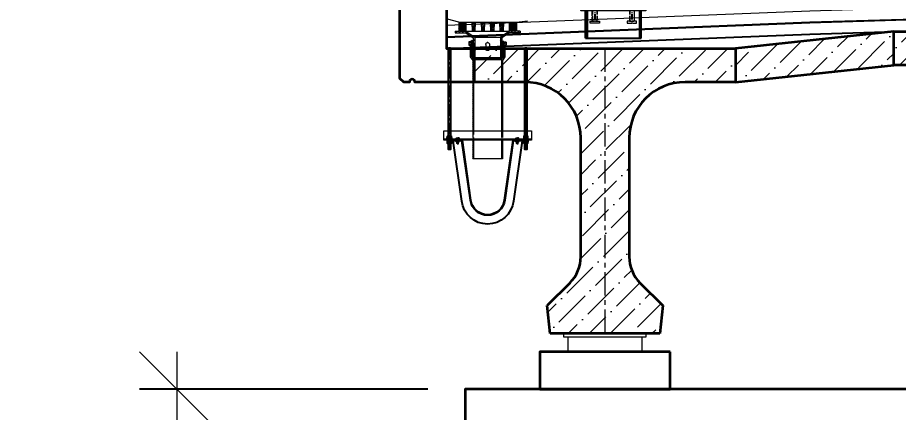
# Model space of a CAD drawing. Header units: millimetres. Extents: x 265754 to 14267433, y -6145605 to 2433772.
# Drawn here: x 7370232 to 7374959, y 38347 to 40466 of the extents above; entities that cross this region are included whole.
import ezdxf
from ezdxf import colors
from ezdxf.entities.mleader import LeaderData, LeaderLine
from ezdxf.math import Vec2, Vec3

# ---------------------------------------------------------------- set-up
doc = ezdxf.new("R2010")
doc.units = ezdxf.units.MM
doc.set_wipeout_variables(frame=1)
for name, pattern in [('ACAD_ISO02W100', [15, 12, -3]), ('ACAD_ISO10W100', [18.5, 12, -3, 0.5, -3]), ('HIDDEN', [9.525, 6.35, -3.175]), ('осевая', [2, 1.25, -0.25, 0.25, -0.25]), ('Штриховая', [3, 2, -1])]:
    doc.linetypes.add(name, pattern=pattern)
for name, color, linetype, lineweight in [('04_Невидимые', 3, 'Continuous', 13), ('1-Бетон', 106, 'Continuous', 35), ('1-Тонкая', 5, 'Continuous', 20), ('1-Штриховка', 8, 'Continuous', 9), ('ИС_Med', 7, 'Continuous', 35), ('ИС_Выноска', 3, 'Continuous', 18), ('ИС_Невид', 4, 'Штриховая', 18), ('ИС_Ось', 3, 'осевая', 18), ('ИС_Размер', 3, 'Continuous', 18), ('ИС_Тон', 3, 'Continuous', 18), ('ИС_Тонкая', 3, 'Continuous', 18), ('ИС_Штр', 3, 'Continuous', 9)]:
    doc.layers.add(name, color=color, linetype=linetype, lineweight=lineweight)
doc.layers.add('ограждение', color=7, linetype='Continuous')
doc.styles.add('0', font='isocpeur.ttf', dxfattribs={"width": 0.8, "oblique": 15})
doc.dimstyles.new('М200', dxfattribs={"dimscale": 200, "dimtxt": 2.5, "dimasz": 2, "dimexe": 1, "dimexo": 1, "dimgap": 0.8, "dimtad": 1, "dimdec": 0, "dimzin": 0, "dimdsep": 46, "dimtxsty": '0', "dimblk": 'OBLIQUE', "dimcen": 0.09, "dimdle": 1, "dimclrd": 256, "dimclre": 256, "dimclrt": 256, "dimadec": 4, "dimazin": 0, "dimtfac": 1, "dimtdec": 0, "dimtmove": 1, "dimatfit": 2, "dimfxl": 1, "dimtolj": 1, "dimtzin": 0, "dimlwd": -1, "dimarcsym": 0})
pattern_1 = [(45, (886.094, -4203.091), (8.838835, -8.838835), [])]

# ---------------------------------------------------------------- blocks, each defined once
blk = doc.blocks.new('1530')
at = {"layer": '1-Штриховка'}
h = blk.add_hatch(dxfattribs=at)
h.set_pattern_fill('ANSI36', color=256, scale=25, style=0)
h.set_pattern_definition([(45, (-1571632.81, 568569.22), (42.0949506, 154.348152), [198.4375, -39.6875, 0, -39.6875])])
h.paths.add_polyline_path([(130, -480), (130, -1117.2, 0.198927), (188.7, -1258.7), (310, -1380), (295, -1530), (-295, -1530), (-310, -1380), (-188.6, -1258.6, 0.198898), (-130, -1117), (-130, -480, 0.414214), (-430, -180), (-700, -180), (-700, 0), (700, 0), (700, -180), (430, -180, 0.414224)])
at = {"layer": '1-Бетон'}
for p, q in [((-700, 0), (700, 0)), ((-700, -180), (-700, 0)), ((700, 0), (700, -180)), ((-430, -180), (-700, -180)), ((700, -180), (430, -180)), ((-130, -1117.2), (-130, -480)), ((130, -480), (130, -1117.2)), ((-188.6, -1258.6), (-310, -1380)), ((188.6, -1258.6), (310, -1380)), ((-295, -1530), (-310, -1380)), ((310, -1380), (295, -1530)), ((295, -1530), (-295, -1530))]:
    blk.add_line(p, q, dxfattribs=at)
for centre, radius, start, end in [((-430, -480), 300, 0, 90), ((430, -480), 300, 90, 180), ((-330.2, -1117.1), 200.2, 315.0289, 359.9744), ((330.2, -1117.1), 200.2, 180.0256, 224.9711)]:
    blk.add_arc(centre, radius, start, end, dxfattribs=at)
at = {"layer": 'ИС_Ось', "ltscale": 100}
blk.add_line((0, 0), (0, -1530), dxfattribs=at)
blk = doc.blocks.new('*X20')
at = {"color": 0}
for p, q in [((310, 570.0651), (280, 600.0651)), ((310, 561.084844), (280, 591.084844)), ((307.104588, 555), (280, 582.104588)), ((298.124332, 555), (280, 573.124332)), ((310, 579.045356), (284.045356, 605)), ((310, 588.025612), (293.025612, 605)), ((310, 597.005868), (302.005868, 605)), ((289.144075, 555), (280, 564.144075)), ((280.163819, 555), (280, 555.163819))]:
    blk.add_line(p, q, dxfattribs=at)
blk = doc.blocks.new('A$C1A332784')
at = {"layer": 'ИС_Штр'}
h = blk.add_hatch(dxfattribs=at)
h.set_pattern_fill('ANSI31', color=256, scale=100, angle=90, style=0)
h.set_pattern_definition(pattern_1)
h.paths.add_polyline_path([(-69, -200.4), (-77, -200.4), (-77, -187.9), (-69, -187.9)])
h.paths.add_polyline_path([(-69, -126.4), (-77, -126.4), (-77, -95.4), (-117, -68.4), (-175, -68.4), (-175, -60.4), (-155, -60.4), (-155, -10.4), (-147, -10.4), (-147, -60.4), (-117, -60.4), (-69, -92.4)])
h = blk.add_hatch(dxfattribs=at)
h.set_pattern_fill('ANSI31', color=256, scale=50, angle=90, style=0)
h.set_pattern_definition([(135, (-1871.349, -4043.091), (-4.419417, -4.419417), [])])
h.paths.add_polyline_path([(85, -10.4), (65, -10.4), (67, -60.4), (83, -60.4)])
h.paths.add_polyline_path([(35, -10.4), (15, -10.4), (17, -60.4), (33, -60.4)])
h.paths.add_polyline_path([(-15, -10.4), (-35, -10.4), (-33, -60.4), (-17, -60.4)])
h.paths.add_polyline_path([(-65, -10.4), (-85, -10.4), (-83, -60.4), (-67, -60.4)])
h = blk.add_hatch(dxfattribs=at)
h.set_pattern_fill('ANSI31', color=256, scale=100, angle=90, style=0)
h.set_pattern_definition(pattern_1)
h.paths.add_polyline_path([(77, -200.4), (69, -200.4), (69, -187.9), (77, -187.9)])
h.paths.add_polyline_path([(77, -126.4), (69, -126.4), (69, -92.4), (117, -60.4), (147, -60.4), (147, -10.4), (155, -10.4), (155, -60.4), (175, -60.4), (175, -68.4), (117, -68.4), (77, -95.4)])
h = blk.add_hatch(dxfattribs=at)
h.set_pattern_fill('ANSI31', color=256, scale=2.5, angle=90, style=0)
h.set_pattern_definition([(135, (-544.1, -1211.934), (-5.61266, -5.61266), [])])
h.paths.add_polyline_path([(-75, -645), (-80, -645), (-80, -744.9), (-75, -744.9)])
h.paths.add_polyline_path([(-80, -595), (-75, -595), (-75, -206.9), (-80, -206.9), (-80, -201.9), (-87, -196.9), (-86.4, -118), (-99.4, -118), (-99.4, -133), (-92.4, -140), (-92.4, -197.8), (-80, -216.9)])
h = blk.add_hatch(dxfattribs=at)
h.set_pattern_fill('ANSI31', color=256, scale=2.5, style=0)
h.set_pattern_definition([(45, (-544.1, -1211.934), (-5.61266, 5.61266), [])])
h.paths.add_polyline_path([(80, -645), (75, -645), (75, -744.9), (80, -744.9)])
h.paths.add_polyline_path([(75, -595), (80, -595), (80, -216.9), (93, -196.9), (93, -139), (100, -132), (100, -117), (87, -117), (87, -196.4), (80, -201.4), (80, -206.9), (75, -206.9)])
for p, q in [((155, -10.4), (215.7, 4.3)), ((-155, -10.4), (-214.4, -4.3, 0)), ((-155, -10.4), (-155, -60.4)), ((155, -10.4), (-155, -10.4)), ((-147, -10.4), (-147, -60.4)), ((-145, -10.4), (-145, -60.4)), ((-115, -10.4), (-115, -60.4)), ((-85, -10.4), (-83, -60.4)), ((-67, -60.4), (-65, -10.4)), ((-35, -10.4), (-33, -60.4)), ((-17, -60.4), (-15, -10.4)), ((17, -60.4), (15, -10.4)), ((35, -10.4), (33, -60.4)), ((67, -60.4), (65, -10.4)), ((85, -10.4), (83, -60.4)), ((115, -60.4), (115, -10.4)), ((145, -60.4), (145, -10.4)), ((147, -10.4), (147, -60.4)), ((155, -10.4), (155, -60.4)), ((-175, -60.4), (-175, -68.4)), ((-175, -60.4), (-155, -60.4)), ((-175, -68.4), (-117, -68.4)), ((-147, -60.4), (-117, -60.4)), ((147, -60.4), (-117, -60.4)), ((-117, -60.4), (-69, -92.4)), ((-117, -68.4), (-77, -95.4)), ((-69, -92.4), (-69, -200.4)), ((69, -92.4), (-69, -92.4)), ((117, -60.4), (69, -92.4)), ((69, -92.4), (69, -200.4)), ((117, -68.4), (77, -95.4)), ((175, -68.4), (117, -68.4)), ((175, -60.4), (155, -60.4)), ((175, -60.4), (175, -68.4)), ((-99.4, -118), (-99.4, -133)), ((-99.4, -118), (-86.4, -118)), ((-99.4, -133), (-92.4, -140)), ((-92.4, -140), (-92.4, -197.8)), ((-86.4, -118), (-86.4, -197.3)), ((-77, -95.4), (-77, -200.4)), ((-69, -126.4), (-77, -126.4)), ((-10, -130.9), (-10, -153.9)), ((10, -130.9), (10, -153.9)), ((77, -126.4), (69, -126.4)), ((77, -95.4), (77, -200.4)), ((87, -117), (87, -196.4)), ((87, -117), (100, -117)), ((100, -132), (93, -139)), ((93, -138.6), (93, -196.9)), ((100, -117), (100, -132)), ((-69, -169.4), (-77, -169.4)), ((77, -169.4), (69, -169.4)), ((-92.4, -197.8), (-80, -216.9)), ((-80, -201.9), (-87, -196.9)), ((-80, -206.9), (-80, -201.9)), ((-80, -206.9), (-75, -206.9)), ((-80, -216.9), (-80, -595)), ((-75, -206.9), (-75, -595)), ((75, -211.4), (-75, -211.4)), ((75, -206.9), (75, -595)), ((80, -206.9), (75, -206.9)), ((80, -201.4), (87, -196.4)), ((93, -196.9), (80, -216.9)), ((80, -206.9), (80, -201.4)), ((80, -216.9), (80, -595)), ((-80, -644.9), (-80, -744.9)), ((-75, -644.9), (-75, -744.9)), ((75, -645), (75, -744.9)), ((80, -644.9), (80, -744.9)), ((-80, -744.9, 0), (80, -744.9, 0))]:
    blk.add_line(p, q)
at = {"linetype": 'Continuous'}
blk.add_line((77, -200.4), (-77, -200.4), dxfattribs=at)
for centre, start, end in [((0, -130.9), 0, 180), ((0, -153.9), 180, 0)]:
    blk.add_arc(centre, 10, start, end)
blk.add_point((0, -120.9))
at = {"layer": 'ИС_Невид', "ltscale": 0.1}
for p, q in [((-83.4, -117.3), (-83.4, -199.4)), ((83.9, -116.7), (83.9, -198.6)), ((-80, -594.9), (-80, -645)), ((-75, -594.9), (-75, -645)), ((75, -595), (75, -645)), ((80, -594.9), (80, -645))]:
    blk.add_line(p, q, dxfattribs=at)
at = {"layer": 'ИС_Невид', "linetype": 'HIDDEN'}
for centre, start, end in [((-89.9, -121.3, 0), 358.9888, 84.087), ((90.6, -116.8), 95.913, 181.0112)]:
    blk.add_arc(centre, 6.68, start, end, dxfattribs=at)
at = {"layer": 'ИС_Тон', "linetype": 'Continuous'}
blk.add_arc((-133.8, -108.5), 40.8, 82.3582, 82.5317, dxfattribs=at)
at = {"layer": 'ИС_Штр'}
for p, q in [((-80.3, -116.6, 0), (-80.5, -201.5)), ((-73, -126.4), (-73, -169.4)), ((73, -126.4), (73, -169.4)), ((80.9, -113.6, 0), (80.9, -200.7)), ((75, -206.9), (-75, -206.9))]:
    blk.add_line(p, q, dxfattribs=at)
for centre, radius, start, end in [((-87.4, -119.2, 0), 7.56, 20.1849, 82.1113), ((88.1, -115.8, 0), 7.56, 97.8887, 163.3548), ((91.4, -117.6), 4.48, 98.3812, 172.132)]:
    blk.add_arc(centre, radius, start, end, dxfattribs=at)
at = {"layer": 'ИС_Штр', "color": 2}
blk.add_blockref('*X20', (-425, -615.4), dxfattribs=at)
at = {"layer": 'ИС_Штр', "color": 2, "xscale": -1}
blk.add_blockref('*X20', (425, -615.4), dxfattribs=at)
blk = doc.blocks.new('ы')
at = {"layer": 'ограждение'}
for p, q in [((3737.3, 22064.7), (3737.3, 22061.7)), ((3737.3, 22061.7), (3783.4, 21737.4)), ((4061.3, 21737.4), (4107.3, 22061.7)), ((4107.3, 22064.7), (4107.3, 22061.7))]:
    blk.add_line(p, q, dxfattribs=at)
for points in [[(3737.3, 22064.7), (3787.3, 22064.7), (3833, 21743.9, 0.886444), (4011.7, 21743.9), (4057.3, 22064.7), (4107.3, 22064.7)], [(3737.3, 22061.7), (3784.7, 22061.7), (3830, 21743.5, 0.886138), (4014.7, 21743.5), (4059.9, 22061.7), (4107.3, 22061.7)]]:
    blk.add_lwpolyline(points, format="xyb", dxfattribs=at)
blk.add_arc((3922.3, 21754.7), 140, 187.1293, 352.8707, dxfattribs=at)
blk = doc.blocks.new('*U2082')
at = {"layer": 'ИС_Med'}
blk.add_lwpolyline([(10.5, 2), (10.5, 0), (-10.5, 0), (-10.5, 2), (-8.5, 2), (-9.8, 2.8), (-9.8, 9.2), (-8.5, 10), (8.5, 10), (9.8, 9.2), (9.8, 2.8), (8.5, 2)], close=True, dxfattribs=at)
blk.add_wipeout([(10.5, 2), (10.5, 0), (-10.5, 0), (-10.5, 2), (-8.5, 2), (-9.8, 2.8), (-9.8, 9.2), (-8.5, 10), (8.5, 10), (9.8, 9.2), (9.8, 2.8), (8.5, 2)]).dxf.layer = 'ИС_Med'
for p, q in [((-10.5, 2), (10.5, 2)), ((-4.9, 2.8), (-4.9, 9.2)), ((4.9, 2.8), (4.9, 9.2))]:
    blk.add_line(p, q, dxfattribs=at)
for centre, radius, start, end in [((-7.4, 5.7), 4.34, 55.5615, 124.4385), ((-7.4, 6.3), 4.34, 235.5615, 304.4385), ((0, -6.2), 16.2, 72.383, 107.617), ((0, 18.2), 16.2, 252.383, 287.617), ((7.4, 5.7), 4.34, 55.5615, 124.4385), ((7.4, 6.3), 4.34, 235.5615, 304.4385)]:
    blk.add_arc(centre, radius, start, end, dxfattribs=at)
at = {"layer": 'ИС_Штр'}
blk.add_line((0, 0), (0, 10), dxfattribs=at)
blk = doc.blocks.new('*U2079')
at = {"color": 0}
blk.add_line((60.5, 8), (46.5, 8), dxfattribs=at)
at = {"layer": 'ИС_Тонкая'}
for p, q in [((0.5, 13), (2.9, 16)), ((0.5, 13), (0.5, 0)), ((0.5, -13), (0.5, 0)), ((12.5, 16), (2.9, 16)), ((12.5, 8), (2.9, 8)), ((12.5, 16), (12.5, 10)), ((12.5, 10), (12.5, 8)), ((12.5, 8), (12.5, 0)), ((12.5, -8), (12.5, 0)), ((14.5, 8), (60.5, 8)), ((24.5, 8), (24.5, -8)), ((62.5, 6), (24.5, 6)), ((62.5, 6), (60.5, 8)), ((60.5, 8), (60.5, -8)), ((62.5, 6), (62.5, -6)), ((0.5, -13), (2.9, -16)), ((2.9, -8), (12.5, -8)), ((12.5, -16), (2.9, -16)), ((12.5, -8), (12.5, -10)), ((12.5, -16), (12.5, -10)), ((60.5, -8), (14.5, -8)), ((62.5, -6), (24.5, -6)), ((62.5, -6), (60.5, -8))]:
    blk.add_line(p, q, dxfattribs=at)
for centre, radius, start, end in [((8, 12), 6.51, 142.12112, 217.87888), ((25.5, 0), 24, 160.52878, 199.47122), ((14.5, 10), 2, 180, 270), ((8, -12), 6.51, 142.12112, 217.87888), ((14.5, -10), 2, 90, 180)]:
    blk.add_arc(centre, radius, start, end, dxfattribs=at)
blk = doc.blocks.new('*U2080')
at = {"layer": 'ИС_Тонкая'}
for p, q in [((0, 13), (2.4, 16)), ((0, 13), (0, 0)), ((0, -13), (0, 0)), ((2.4, 16), (12.6, 16)), ((2.4, 8), (12.6, 8)), ((15, 13), (12.6, 16)), ((15, 13), (15, 0)), ((15, -13), (15, 0)), ((0, -13), (2.4, -16)), ((2.4, -8), (12.6, -8)), ((2.4, -16), (12.6, -16)), ((15, -13), (12.6, -16))]:
    blk.add_line(p, q, dxfattribs=at)
for centre, radius, start, end in [((7.5, 12), 6.51, 142.12112, 217.87888), ((25, 0), 24, 160.52878, 199.47122), ((7.5, 12), 6.51, 322.12112, 37.87888), ((-10, 0), 24, 340.52878, 19.47122), ((7.5, -12), 6.51, 142.12112, 217.87888), ((7.5, -12), 6.51, 322.12112, 37.87888)]:
    blk.add_arc(centre, radius, start, end, dxfattribs=at)
blk = doc.blocks.new('*U2081')
at = {"layer": 'ИС_Med'}
for p, q in [((0, 9), (4, 9)), ((0, -9), (4, -9))]:
    blk.add_line(p, q, dxfattribs=at)
at = {"layer": 'ИС_Тонкая'}
for p, q in [((0, 18.5), (0, -18.5)), ((4, 18.5), (0, 18.5)), ((4, -18.5), (4, 18.5)), ((0, -18.5), (4, -18.5))]:
    blk.add_line(p, q, dxfattribs=at)
blk = doc.blocks.new('ппк')
at = {"elevation": 0}
for points in [[(-210, -140.7), (-210, -684.2), (-200, -684.2), (-200, -140.7)], [(-210, -140.7), (-200, -140.7)], [(200, -140.7), (200, -684.2), (210, -684.2), (210, -140.7)], [(200, -140.7), (210, -140.7)]]:
    blk.add_lwpolyline(points, dxfattribs=at)
at = {"layer": 'Defpoints', "linetype": 'Штриховая'}
blk.add_line((-205, -140.7, 0), (-205, -684.2, 0), dxfattribs=at)
at = {"layer": 'Defpoints', "linetype": 'осевая', "ltscale": 50}
blk.add_line((205, -140.7, 0), (205, -684.2, 0), dxfattribs=at)
at = {"layer": 'ИС_Тон'}
blk.add_lwpolyline([(-235, -634.6), (235, -634.6), (235, -584.6), (-235, -584.6)], close=True, dxfattribs=at)
blk.add_lwpolyline([(-235, -629.6), (235, -629.6)], dxfattribs=at)
for name, p, xscale, yscale, zscale, rotation in [('*U2081', (-160, -636.6), 0.5000000000000002, 0.5000000000000002, 0.5000000000000002, 90), ('*U2079', (-160, -622.3), 0.5, 0.5, 0.5, 270), ('*U2080', (-160, -644.1), 0.5000000000000002, 0.5000000000000002, 0.5000000000000002, 90), ('*U2081', (160, -636.6), 0.5000000000000002, 0.5000000000000002, 0.5000000000000002, 90), ('*U2079', (160, -622.3), 0.5, 0.5, 0.5, 270), ('*U2080', (160, -644.1), 0.5000000000000002, 0.5000000000000002, 0.5000000000000002, 90)]:
    blk.add_blockref(name, p, dxfattribs=dict(xscale=xscale, yscale=yscale, zscale=zscale, rotation=rotation))
blk.add_blockref('A$C1A332784', (0, 10.4), dxfattribs=at)
at = {"layer": 'ограждение'}
blk.add_blockref('ы', (-3922.3, -22699.3), dxfattribs=at)
blk.add_blockref('*U2082', (-205, -629.5))
at = {"xscale": -1}
blk.add_blockref('*U2082', (205, -629.5), dxfattribs=at)
at = {"xscale": -1, "rotation": 180}
blk.add_blockref('*U2082', (-205, -634.5), dxfattribs=at)
at = {"rotation": 180}
blk.add_blockref('*U2082', (205, -634.5), dxfattribs=at)
for p, q in [((-209.9, -618.8), (-209.9, -612.3)), ((-205, -621.5), (-205, -611.5)), ((-200.1, -618.8), (-200.1, -612.3)), ((200.1, -618.8), (200.1, -612.3)), ((205, -621.5), (205, -611.5)), ((209.9, -618.8), (209.9, -612.3)), ((-209.9, -651.8), (-209.9, -645.3)), ((-205, -654.5), (-205, -644.5)), ((-200.1, -651.8), (-200.1, -645.3)), ((185, -637.6), (185, -634.6)), ((200.1, -651.8, 0), (200.1, -645.3, 0)), ((205, -654.5, 0), (205, -644.5, 0)), ((209.9, -651.8, 0), (209.9, -645.3, 0))]:
    blk.add_line(p, q)
for points in [[(-196.5, -619.5), (-195.2, -618.8), (-195.2, -612.3), (-196.5, -611.5), (-213.5, -611.5), (-214.8, -612.3), (-214.8, -618.8), (-213.5, -619.5)], [(213.5, -619.5), (214.8, -618.8), (214.8, -612.3), (213.5, -611.5), (196.5, -611.5), (195.2, -612.3), (195.2, -618.8), (196.5, -619.5)], [(-196.5, -652.5), (-195.2, -651.8), (-195.2, -645.3), (-196.5, -644.5), (-213.5, -644.5), (-214.8, -645.3), (-214.8, -651.8), (-213.5, -652.5)]]:
    blk.add_lwpolyline(points, close=True)
at = {"elevation": 0}
blk.add_lwpolyline([(213.5, -652.5), (214.8, -651.8), (214.8, -645.3), (213.5, -644.5), (196.5, -644.5), (195.2, -645.3), (195.2, -651.8), (196.5, -652.5)], close=True, dxfattribs=at)
for centre, radius, start, end in [((-212.4, -615.9), 4.34, 55.5615, 124.4385), ((-205, -627.7), 16.2, 72.383, 107.617), ((-197.6, -615.9), 4.34, 55.5615, 124.4385), ((197.6, -615.9), 4.34, 55.5615, 124.4385), ((205, -627.7), 16.2, 72.383, 107.617), ((212.4, -615.9), 4.34, 55.5615, 124.4385), ((-212.4, -615.2), 4.34, 235.5615, 304.4385), ((-212.4, -648.9), 4.34, 55.5615, 124.4385), ((-212.4, -648.2), 4.34, 235.5615, 304.4385), ((-205, -603.3), 16.2, 252.383, 287.617), ((-205, -660.7), 16.2, 72.383, 107.617), ((-205, -636.3), 16.2, 252.383, 287.617), ((-197.6, -615.2), 4.34, 235.5615, 304.4385), ((-197.6, -648.9), 4.34, 55.5615, 124.4385), ((-197.6, -648.2), 4.34, 235.5615, 304.4385), ((197.6, -615.2), 4.34, 235.5615, 304.4385), ((197.6, -648.9, 0), 4.34, 55.5615, 124.4385), ((197.6, -648.2, 0), 4.34, 235.5615, 304.4385), ((205, -603.3), 16.2, 252.383, 287.617), ((205, -660.7, 0), 16.2, 72.383, 107.617), ((205, -636.3, 0), 16.2, 252.383, 287.617), ((212.4, -615.2), 4.34, 235.5615, 304.4385), ((212.4, -648.9, 0), 4.34, 55.5615, 124.4385), ((212.4, -648.2, 0), 4.34, 235.5615, 304.4385)]:
    blk.add_arc(centre, radius, start, end)
blk = doc.blocks.new('БР09')
at = {"lineweight": 15}
for p, q in [((-782.6, 48.3), (-724.5, 90.9)), ((-780.3, 45.1), (-721.6, 88)), ((-722.2, -28.2), (-782.6, 14.5)), ((-719.9, -24.9), (-780.3, 17.8)), ((-708.9, -874.1), (-708.9, 6.2)), ((-568.9, 6.2), (-708.9, 6.2)), ((-701.6, -874.1), (-701.6, 6.2)), ((-576.2, 6.2), (-576.2, -874.1)), ((-568.9, 6.2), (-568.9, -874.1)), ((-712.9, -43.7), (-712.9, -74.5)), ((-699, -37.2), (-701.6, -37.2)), ((-701.6, -37.2), (-701.6, -81)), ((-699, -81), (-699, -37.2)), ((-684.4, -46.3), (-699, -46.3)), ((-684.4, -46.3), (-689.8, -46.3)), ((-675.2, -46.3), (-682.4, -46.3)), ((-722.2, -90), (-782.6, -132.7)), ((-719.9, -93.3), (-780.3, -136)), ((-701.6, -81), (-699, -81)), ((-688, -53.6), (-699, -53.6)), ((-688, -64.6), (-699, -64.6)), ((-684.4, -71.9), (-699, -71.9)), ((-684.4, -71.9), (-689.8, -71.9)), ((-683.4, -49.1), (-683.4, -69.1)), ((-683.4, -49.1), (-683.4, -69.1)), ((-675.2, -71.9), (-682.4, -71.9)), ((-674.3, -49.1), (-674.3, -69.1)), ((-662.4, -53.6), (-674.3, -53.6)), ((-662.4, -64.6), (-674.3, -64.6)), ((-662.4, -53.6), (-662.4, -64.6)), ((-910.9, -188.1), (-916.6, -189.2)), ((-910.9, -188.1), (-910.1, -192)), ((-782.6, -166.5), (-733.9, -202.1)), ((-780.3, -163.3), (-731.5, -198.9)), ((-984.6, -236.7), (-924.4, -192.7)), ((-982.3, -239.9), (-922.1, -195.9)), ((-910.1, -192), (-915.8, -193.1)), ((-708.9, -204.1), (-910.9, -204.1)), ((-910.9, -204.1), (-910.9, -484.1)), ((-906.9, -204.1), (-906.9, -484.1)), ((-924.2, -313.2), (-984.6, -270.5)), ((-921.8, -309.9), (-982.3, -267.2)), ((-914.9, -328.7), (-914.9, -359.5)), ((-924.2, -375), (-984.6, -417.7)), ((-921.8, -378.3), (-982.3, -421)), ((-984.6, -451.5), (-924.4, -495.5)), ((-982.3, -448.3), (-922.1, -492.3)), ((-916.6, -499), (-910.9, -500.1)), ((-915.8, -495.1), (-910.1, -496.2)), ((-910.9, -484.1), (-708.9, -484.1)), ((-910.9, -500.1), (-910.1, -496.2)), ((-754.9, -874.1), (-754.9, -864.1)), ((-722.9, -864.1), (-754.9, -864.1)), ((-754.9, -874.1), (-754.9, -864.1)), ((-728.9, -864.1), (-754.9, -864.1)), ((-738.9, -874.1), (-754.9, -874.1)), ((-722.9, -874.1), (-754.9, -874.1)), ((-745.9, -874.1), (-745.9, -864.1)), ((-745.9, -874.1), (-745.9, -864.1)), ((-745.9, -874.1), (-745.9, -864.1)), ((-745.9, -874.1), (-745.9, -864.1)), ((-731.9, -874.1), (-731.9, -864.1)), ((-731.9, -874.1), (-731.9, -864.1)), ((-731.9, -874.1), (-731.9, -864.1)), ((-731.9, -874.1), (-731.9, -864.1)), ((-731.9, -874.1), (-731.9, -864.1)), ((-731.9, -874.1), (-731.9, -864.1)), ((-731.9, -874.1), (-731.9, -864.1)), ((-731.9, -874.1), (-731.9, -864.1)), ((-731.9, -874.1), (-731.9, -864.1)), ((-731.9, -874.1), (-731.9, -864.1)), ((-724.9, -864.1), (-728.9, -864.1)), ((-722.9, -872.1), (-722.9, -864.1)), ((-722.9, -874.1), (-722.9, -866.1)), ((-722.9, -874.1), (-722.9, -866.1)), ((-722.9, -872.1), (-722.9, -866.1)), ((-722.9, -874.1), (-722.9, -866.1)), ((-722.9, -874.1), (-722.9, -866.1)), ((-554.9, -872.1), (-554.9, -864.1)), ((-554.9, -864.1), (-522.9, -864.1)), ((-554.9, -874.1), (-554.9, -866.1)), ((-554.9, -874.1), (-554.9, -866.1)), ((-554.9, -872.1), (-554.9, -866.1)), ((-554.9, -874.1), (-554.9, -866.1)), ((-554.9, -874.1), (-554.9, -866.1)), ((-554.9, -874.1), (-522.9, -874.1)), ((-552.9, -864.1), (-548.9, -864.1)), ((-548.9, -864.1), (-522.9, -864.1)), ((-545.9, -874.1), (-545.9, -864.1)), ((-545.9, -874.1), (-545.9, -864.1)), ((-545.9, -874.1), (-545.9, -864.1)), ((-545.9, -874.1), (-545.9, -864.1)), ((-545.9, -874.1), (-545.9, -864.1)), ((-545.9, -874.1), (-545.9, -864.1)), ((-545.9, -874.1), (-545.9, -864.1)), ((-545.9, -874.1), (-545.9, -864.1)), ((-545.9, -874.1), (-545.9, -864.1)), ((-545.9, -874.1), (-545.9, -864.1)), ((-538.9, -874.1), (-522.9, -874.1)), ((-531.9, -874.1), (-531.9, -864.1)), ((-531.9, -874.1), (-531.9, -864.1)), ((-531.9, -874.1), (-531.9, -864.1)), ((-531.9, -874.1), (-531.9, -864.1)), ((-522.9, -874.1), (-522.9, -864.1)), ((-522.9, -874.1), (-522.9, -864.1))]:
    blk.add_line(p, q, dxfattribs=at)
for p, q in [((-724.5, 90.9), (-721.6, 88)), ((-733.9, -202.1), (-731.5, -198.9))]:
    blk.add_line(p, q)
at = {"lineweight": 15, "ltscale": 5}
for p, q in [((-904.2, -322.2), (-906.9, -322.2)), ((-906.9, -322.2), (-906.9, -366)), ((-904.2, -366), (-904.2, -322.2)), ((-906.9, -366), (-904.2, -366))]:
    blk.add_line(p, q, dxfattribs=at)
at = {"color": 7, "lineweight": 15}
for p, q in [((-889.7, -331.3), (-904.2, -331.3)), ((-893.3, -338.6), (-904.2, -338.6)), ((-893.3, -349.6), (-904.2, -349.6)), ((-889.7, -356.9), (-904.2, -356.9)), ((-889.7, -331.3), (-895.1, -331.3)), ((-889.7, -356.9), (-895.1, -356.9)), ((-888.7, -334.1), (-888.7, -354.1)), ((-888.7, -334.1), (-888.7, -354.1)), ((-880.5, -331.3), (-887.7, -331.3)), ((-880.5, -356.9), (-887.7, -356.9)), ((-879.6, -334.1), (-879.6, -354.1)), ((-867.7, -338.6), (-879.6, -338.6)), ((-867.7, -349.6), (-879.6, -349.6)), ((-867.7, -338.6), (-867.7, -349.6))]:
    blk.add_line(p, q, dxfattribs=at)
at = {"color": 3, "linetype": 'ACAD_ISO02W100', "lineweight": 15, "ltscale": 2}
for p, q in [((-751.9, -894.1), (-751.9, -914.1)), ((-749.9, -894.1), (-749.9, -914.1)), ((-727.9, -894.1), (-727.9, -914.1)), ((-725.9, -894.1), (-725.9, -914.1)), ((-551.9, -894.1), (-551.9, -914.1)), ((-549.9, -894.1), (-549.9, -914.1)), ((-527.9, -894.1), (-527.9, -914.1)), ((-525.9, -894.1), (-525.9, -914.1)), ((-750.9, -914.1), (-750.9, -974.1)), ((-726.9, -914.1), (-726.9, -974.1)), ((-550.9, -914.1), (-550.9, -974.1)), ((-526.9, -914.1), (-526.9, -974.1))]:
    blk.add_line(p, q, dxfattribs=at)
at = {"linetype": 'ACAD_ISO10W100', "ltscale": 2.5}
for p, q in [((-738.9, -888.1), (-738.9, -985.8)), ((-538.9, -888.1), (-538.9, -985.8))]:
    blk.add_line(p, q, dxfattribs=at)
at = {"linetype": 'Continuous'}
for p, q in [((-788.9, -1064.1), (-788.9, -914.1)), ((-779.2, -914.1), (-779.2, -1064.1)), ((-498.6, -914.1), (-498.6, -1064.1)), ((-488.9, -1064.1), (-488.9, -914.1)), ((-488.9, -1064.1), (-788.9, -1064.1))]:
    blk.add_line(p, q, dxfattribs=at)
at = {"linetype": 'ACAD_ISO10W100', "ltscale": 3}
blk.add_lwpolyline([(-638.9, 6.2), (-638.9, -874.1)], dxfattribs=at)
at = {"lineweight": 15}
blk.add_lwpolyline([(-712.9, -44), (-716.4, -44, 0.414214), (-722.5, -50), (-722.5, -57), (-718.8, -57), (-718.8, -61.2), (-722.5, -61.2), (-722.5, -68.2, 0.414214), (-716.4, -74.2), (-712.9, -74.2), (-712.9, -44)], format="xyb", dxfattribs=at)
at = {"color": 7, "lineweight": 15}
blk.add_lwpolyline([(-914.9, -329), (-918.4, -329, 0.414214), (-924.4, -335), (-924.4, -342), (-920.8, -342), (-920.8, -346.2), (-924.4, -346.2), (-924.4, -353.2, 0.414214), (-918.4, -359.2), (-914.9, -359.2), (-914.9, -329)], format="xyb", dxfattribs=at)
blk.add_lwpolyline([(-568.9, -675.8), (-508.9, -874.1)])
at = {"linetype": 'Continuous'}
for points in [[(-638.9, -894.1), (-813.9, -894.1), (-813.9, -914.1), (-638.9, -914.1)], [(-638.9, -894.1), (-463.9, -894.1), (-463.9, -914.1), (-638.9, -914.1)]]:
    blk.add_lwpolyline(points, dxfattribs=at)
blk.add_lwpolyline([(-463.9, -914.1), (-813.9, -914.1), (-813.9, -894.1), (-463.9, -894.1)], close=True, dxfattribs=at)
at = {"lineweight": 15}
blk.add_lwpolyline([(-778.9, -894.1), (-498.9, -894.1), (-498.9, -874.1), (-778.9, -874.1)], close=True, dxfattribs=at)
at = {"color": 3, "linetype": 'ACAD_ISO02W100', "lineweight": 15, "ltscale": 2}
for points in [[(-752.9, -914.1), (-724.9, -914.1), (-724.9, -974.1), (-752.9, -974.1)], [(-524.9, -914.1), (-552.9, -914.1), (-552.9, -974.1), (-524.9, -974.1)], [(-763.9, -974.1), (-713.9, -974.1), (-713.9, -984.1), (-763.9, -984.1)], [(-513.9, -974.1), (-563.9, -974.1), (-563.9, -984.1), (-513.9, -984.1)]]:
    blk.add_lwpolyline(points, close=True, dxfattribs=at)
at = {"lineweight": 15}
for centre, radius, start, end in [((-771.9, 31.4), 20, 122.4532, 237.5468), ((-771.9, 31.4), 16, 122.4532, 237.5468), ((-732.9, -45.1), 20, 0, 57.5468), ((-732.9, -45.1), 24, 0, 57.5468), ((-732.9, -73.1), 20, 302.4532, 0), ((-732.9, -73.1), 24, 302.4532, 0), ((-771.9, -149.6), 20, 122.4532, 237.5468), ((-771.9, -149.6), 16, 122.4532, 237.5468), ((-912.6, -208.8), 20, 101.3099, 126.1874), ((-912.6, -208.8), 16, 101.3099, 126.1874), ((-973.9, -253.6), 20, 122.4532, 237.5468), ((-973.9, -253.6), 16, 122.4532, 237.5468), ((-934.9, -330.1), 20, 0, 57.5468), ((-934.9, -330.1), 24, 0, 57.5468), ((-912.6, -479.4), 20, 233.8126, 258.6901), ((-912.6, -479.4), 16, 233.8126, 258.6901), ((-752.9, -866.1), 2, 90, 180), ((-752.9, -872.1), 2, 180, 270), ((-747.9, -866.1), 2, 0, 90), ((-747.9, -872.1), 2, 270, 0), ((-743.9, -866.1), 2, 90, 180), ((-743.9, -872.1), 2, 180, 270), ((-733.9, -866.1), 2, 0, 90), ((-733.9, -872.1), 2, 270, 0), ((-729.9, -866.1), 2, 90, 180), ((-729.9, -872.1), 2, 180, 270), ((-724.9, -866.1), 2, 359.9996, 90), ((-724.9, -872.1), 2, 270, 0), ((-552.9, -866.1), 2, 90, 180.0004), ((-552.9, -872.1), 2, 180, 270), ((-547.9, -866.1), 2, 0, 90), ((-547.9, -872.1), 2, 270, 0), ((-543.9, -866.1), 2, 90, 180), ((-543.9, -872.1), 2, 180, 270), ((-533.9, -866.1), 2, 0, 90), ((-533.9, -872.1), 2, 270, 0), ((-529.9, -866.1), 2, 90, 180), ((-529.9, -872.1), 2, 180, 270), ((-524.9, -866.1), 2, 0, 90), ((-524.9, -872.1), 2, 270, 0)]:
    blk.add_arc(centre, radius, start, end, dxfattribs=at)
at = {"lineweight": 15, "ltscale": 0.2}
for centre, radius, start, end in [((-934.9, -358.1), 20, 302.4532, 0), ((-934.9, -358.1), 24, 302.4532, 0), ((-973.9, -434.6), 20, 122.4532, 237.5468), ((-973.9, -434.6), 16, 122.4532, 237.5468)]:
    blk.add_arc(centre, radius, start, end, dxfattribs=at)
at = {"lineweight": 15, "extrusion": (0, 0, -1)}
for centre, major_axis, start_param, end_param in [((-688, -49.2), (-3.23, 3.23), 1.691386, 2.356194), ((-678.8, -49.2), (3.23, 3.23), 3.926991, 4.5918), ((-678.8, -49.2), (-3.23, 3.23), 1.691386, 2.356194), ((-688, -49.1), (-3.23, 3.23), 2.356194, 3.926991), ((-688, -58.2), (3.23, 3.23), -0.785398, 0.785398), ((-688, -60.1), (-3.23, 3.23), 2.356194, 3.926991), ((-688, -69.2), (3.23, 3.23), -0.785398, 0.785398), ((-688, -69.1), (3.23, 3.23), 0.785398, 1.450207), ((-678.8, -49.1), (-3.23, 3.23), 3.926991, 5.497787), ((-678.8, -58.2), (3.23, 3.23), 3.926991, 5.497787), ((-678.8, -60.1), (-3.23, 3.23), 3.926991, 5.497787), ((-678.8, -69.2), (3.23, 3.23), 3.926991, 5.497787), ((-678.8, -69.1), (-3.23, 3.23), 4.832978, 5.497787), ((-678.8, -49.1), (3.23, 3.23), 0.785398, 2.356194), ((-678.8, -58.2), (-3.23, 3.23), 0.785398, 2.356194), ((-678.8, -60.1), (3.23, 3.23), 0.785398, 2.356194), ((-678.8, -69.2), (-3.23, 3.23), 0.785398, 2.356194), ((-678.8, -69.1), (3.23, 3.23), 0.785398, 1.450207)]:
    blk.add_ellipse(centre, major_axis=major_axis, ratio=1, start_param=start_param, end_param=end_param, dxfattribs=at)
at = {"color": 7, "lineweight": 15, "extrusion": (0, 0, -1)}
for centre, major_axis, start_param, end_param in [((-893.3, -334.1), (-3.23, 3.23), 2.356194, 3.926991), ((-893.3, -343.2), (3.23, 3.23), -0.785398, 0.785398), ((-893.3, -345.1), (-3.23, 3.23), 2.356194, 3.926991), ((-893.3, -354.2), (3.23, 3.23), -0.785398, 0.785398), ((-893.3, -334.2), (-3.23, 3.23), 1.691386, 2.356194), ((-893.3, -354.1), (3.23, 3.23), 0.785398, 1.450207), ((-884.1, -334.2), (3.23, 3.23), 3.926991, 4.5918), ((-884.1, -334.1), (-3.23, 3.23), 3.926991, 5.497787), ((-884.1, -343.2), (3.23, 3.23), 3.926991, 5.497787), ((-884.1, -345.1), (-3.23, 3.23), 3.926991, 5.497787), ((-884.1, -354.2), (3.23, 3.23), 3.926991, 5.497787), ((-884.1, -354.1), (-3.23, 3.23), 4.832978, 5.497787), ((-884.1, -334.1), (3.23, 3.23), 0.785398, 2.356194), ((-884.1, -343.2), (-3.23, 3.23), 0.785398, 2.356194), ((-884.1, -345.1), (3.23, 3.23), 0.785398, 2.356194), ((-884.1, -354.2), (-3.23, 3.23), 0.785398, 2.356194), ((-884.1, -334.2), (-3.23, 3.23), 1.691386, 2.356194), ((-884.1, -354.1), (3.23, 3.23), 0.785398, 1.450207)]:
    blk.add_ellipse(centre, major_axis=major_axis, ratio=1, start_param=start_param, end_param=end_param, dxfattribs=at)
blk = doc.blocks.new('_OBLIQUE')
at = {"color": 0, "linetype": 'ByBlock', "lineweight": -2}
blk.add_line((0.5, 0.5), (-0.5, -0.5), dxfattribs=at)
blk = doc.blocks.new('*D1154')
at = {"layer": 'Defpoints', "color": 0, "linetype": 'Continuous', "transparency": 16777216}
for p in [(7372634.5, 38472.3, 5778.2), (7371086.5, 36972.3), (7374534.9, 36972.3, 5778.2)]:
    blk.add_point(p, dxfattribs=at)
at = {"layer": 'ИС_Размер', "transparency": 16777216}
blk.add_line((7371086.5, 38672.3), (7371086.5, 36772.3), dxfattribs=at)
at = {"layer": 'ИС_Размер', "lineweight": -2, "transparency": 16777216}
for p, q in [((7372434.5, 38472.3), (7370886.5, 38472.3)), ((7374334.9, 36972.3), (7370886.5, 36972.3))]:
    blk.add_line(p, q, dxfattribs=at)
at = {"layer": 'ИС_Размер', "linetype": 'Continuous', "transparency": 16777216, "xscale": 400, "yscale": 400, "zscale": 400}
for p, rotation in [((7371086.5, 38472.3), 90), ((7371086.5, 36972.3), 270)]:
    blk.add_blockref('_OBLIQUE', p, dxfattribs=dict(at, rotation=rotation))
at = {"layer": 'ИС_Размер', "linetype": 'Continuous', "transparency": 16777216, "insert": (7370676.5, 37722.3), "char_height": 500, "attachment_point": 5, "rotation": 90, "style": '0'}
blk.add_mtext('\\A1;1500', dxfattribs=at)

msp = doc.modelspace()

# ---------------------------------------------------------------- hatches: boundary and pattern name
at = {"layer": '1-Штриховка'}
h = msp.add_hatch(dxfattribs=at)
h.set_pattern_fill('ANSI36', color=256, scale=25, style=0)
h.set_pattern_definition([(45, (1650112.16, -5211625.3), (42.0949506, 154.3481521), [198.4375, -39.6875, 0, -39.6875])])
h.paths.add_polyline_path([(7374934.5229, 40391.8216), (7374084.5229, 40300.3113), (7374084.5229, 40120.3113), (7374934.5229, 40211.8216)])

# ---------------------------------------------------------------- linework, layer by layer
at = {"layer": '04_Невидимые', "elevation": 5778.159}
msp.add_lwpolyline([(7373604.5229, 38750.3113), (7373164.5229, 38750.3113), (7373164.5229, 38770.3113), (7373604.5229, 38770.3113)], close=True, dxfattribs=at)
at = {"layer": '1-Бетон', "elevation": 5778.159}
for points in [[(7374084.5229, 40120.3113), (7374934.5229, 40211.8216), (7374934.5229, 40391.8216), (7374084.5229, 40300.3113)], [(7373734.5229, 38672.3113), (7373034.5229, 38672.3113), (7373034.5229, 38472.3113), (7373734.5229, 38472.3113)], [(7387634.345, 38472.3113), (7372634.5229, 38472.3113), (7372634.7007, 37722.3113), (7374534.8785, 36972.3113), (7385734.7007, 36972.3113), (7387634.5229, 37722.3113)]]:
    msp.add_lwpolyline(points, close=True, dxfattribs=at)
at = {"layer": '1-Тонкая', "elevation": 5778.159}
for points in [[(7372534.315, 40425.3113), (7374484.7174, 40503.3274), (7375234.7174, 40525.8274), (7379184.7174, 40644.3274), (7384134.7174, 40792.8274), (7386034.7174, 40849.8274), (7387134.7174, 40882.8274), (7392084.7174, 41031.3274), (7396034.7174, 41149.8274), (7399784.7174, 41262.3274), (7400534.7174, 41284.8274), (7403484.3749, 41373.3171)], [(7372534.315, 40365.3113), (7374484.7174, 40443.3274), (7375234.7174, 40465.8274), (7379184.7174, 40584.3274), (7384134.7174, 40732.8274), (7386034.7174, 40789.8274), (7387134.7174, 40822.8274), (7392084.7174, 40971.3274), (7396034.7174, 41089.8274), (7399784.7174, 41202.3274), (7400534.7174, 41224.8274), (7403484.3749, 41313.3171)], [(7372534.315, 40360.3113), (7374484.7174, 40438.3274), (7375234.7174, 40460.8274), (7379184.7174, 40579.3274), (7384134.7174, 40727.8274), (7386034.7174, 40784.8274), (7387134.7174, 40817.8274), (7392084.7174, 40966.3274), (7396034.7174, 41084.8274), (7399784.7174, 41197.3274), (7400534.7174, 41219.8274), (7403484.3749, 41308.3171)]]:
    msp.add_lwpolyline(points, dxfattribs=at)
at = {"layer": 'Defpoints', "color": 252, "true_color": 0x939598, "elevation": 5778.159}
msp.add_lwpolyline([(7372534.315, 40300.3113), (7374484.7174, 40378.3274), (7375234.7174, 40400.8274), (7379184.7174, 40519.3274), (7384134.7174, 40667.8274), (7386034.7174, 40724.8274), (7387134.7174, 40757.8274), (7392084.7174, 40906.3274), (7396034.7174, 41024.8274), (7399784.7174, 41137.3274), (7400534.7174, 41159.8274), (7403484.3749, 41248.3171)], dxfattribs=at)
at = {"layer": 'ИС_Размер', "elevation": 5778.159}
msp.add_lwpolyline([(7373584.5229, 38750.3113), (7373184.5229, 38750.3113), (7373184.5229, 38672.3113), (7373584.5229, 38672.3113), (7373584.5229, 38750.3113)], dxfattribs=at)

# ---------------------------------------------------------------- block references
at = {"xscale": -1}
msp.add_blockref('БР09', (7372790.4191, 41420.5373, 5778.159), dxfattribs=at)
at = {"layer": 'ИС_Размер', "linetype": 'Continuous'}
for p in [(7375634.5229, 40391.8216, 5778.159), (7373384.5229, 40300.3113, 5778.159)]:
    msp.add_blockref('1530', p, dxfattribs=at)

# ---------------------------------------------------------------- dimensions: what is measured, and where the dimension line sits
dim = msp.add_linear_dim(base=(7371086.48, 36972.3113), p1=(7372634.5229, 38472.3113, 5778.159), p2=(7374534.8785, 36972.3113, 5778.159), angle=90, dimstyle='М200', dxfattribs=at)
dim.commit()
dim.dimension.update_dxf_attribs({"geometry": '*D1154', "text_midpoint": (7370676.48, 37722.3113)})

# ---------------------------------------------------------------- leaders
at = {"layer": 'ИС_Выноска', "ltscale": 0.5}
ml = msp.add_multileader_mtext('Standard', dxfattribs=at)
ml.set_content('\\A1;Асфальтобетон ЩМА-16 по ГОСТ 58406.1 на ПБВ60 по ГОСТ 52056-2003                            -50мм\\PАсфальтобетон А22 Нт по ГОСТ 58406.2-2020 на БНД 50/70 по ГОСТ 33133-2020               -60мм\\PГидроизоляция Техноэластмост Б             -5 мм\\PВыравнивающий слой                      -min 30 мм', color=256, style='0')
ml.set_leader_properties(color=256, linetype='ByLayer', lineweight=-1)
ml.build(insert=Vec2(0, 0))
ml.multileader.update_dxf_attribs({"text_left_attachment_type": 6, "text_right_attachment_type": 6, "dogleg_length": 0.36, "arrow_head_size": 450, "scale": 75})
ctx = ml.context
ctx.base_point, ctx.scale, ctx.char_height, ctx.arrow_head_size, ctx.landing_gap_size, ctx.plane_origin, ctx.plane_x_axis, ctx.plane_y_axis = Vec3(7167638.1646, 44442.7952), 75, 500, 450, 18, Vec3(7167058.0572, 73468.2411), Vec3(1, 0.000000025), Vec3(-0.000000025, 1)
ctx.left_attachment, ctx.right_attachment = 6, 6
notes = []
notes.append((ctx, [(0, (1, 1, 0), (7167566.1646, 44442.7952), (1, 0.000000025), 72, [(0, [(7167566.1646, 33960.0928)], 0, [])])]))
ctx.mtext.insert, ctx.mtext.text_direction, ctx.mtext.rotation, ctx.mtext.width, ctx.mtext.flow_direction = Vec3(7167656.1646, 45092.7952), Vec3(1, 0.000000025), 0.000000025, 14306.378366, 5
for ctx, leaders in notes:
    for number, flags, end, landing, length, lines in leaders:
        leader = LeaderData()
        leader.index, (leader.has_last_leader_line, leader.has_dogleg_vector, leader.attachment_direction) = number, flags
        leader.last_leader_point, leader.dogleg_vector, leader.dogleg_length = Vec3(end), Vec3(landing), length
        for number, points, colour, breaks in lines:
            line = LeaderLine()
            line.index, line.vertices, line.color, line.breaks = number, Vec3.list(points), colors.encode_raw_color(colour), breaks
            leader.lines.append(line)
        ctx.leaders.append(leader)

# ---------------------------------------------------------------- next in the draw order: block references
at = {"color": 5, "xscale": -1}
msp.add_blockref('ппк', (7372754.6709, 40442.7407, 5778.159), dxfattribs=at)

# ---------------------------------------------------------------- next in the draw order: linework, layer by layer
at = {"layer": '1-Бетон', "elevation": 5778.159}
msp.add_lwpolyline([(7372724.315, 40120.3113), (7372364.5839, 40120.3113, 1), (7372334.5839, 40120.3113), (7372304.315, 40120.3113), (7372284.315, 40140.3113), (7372284.315, 40550.3113), (7372304.315, 40570.3113), (7372514.315, 40570.3113), (7372534.315, 40550.1842), (7372534.315, 40300.3113), (7372724.315, 40300.3113)], format="xyb", dxfattribs=at)

doc.saveas('drawing.dxf')
